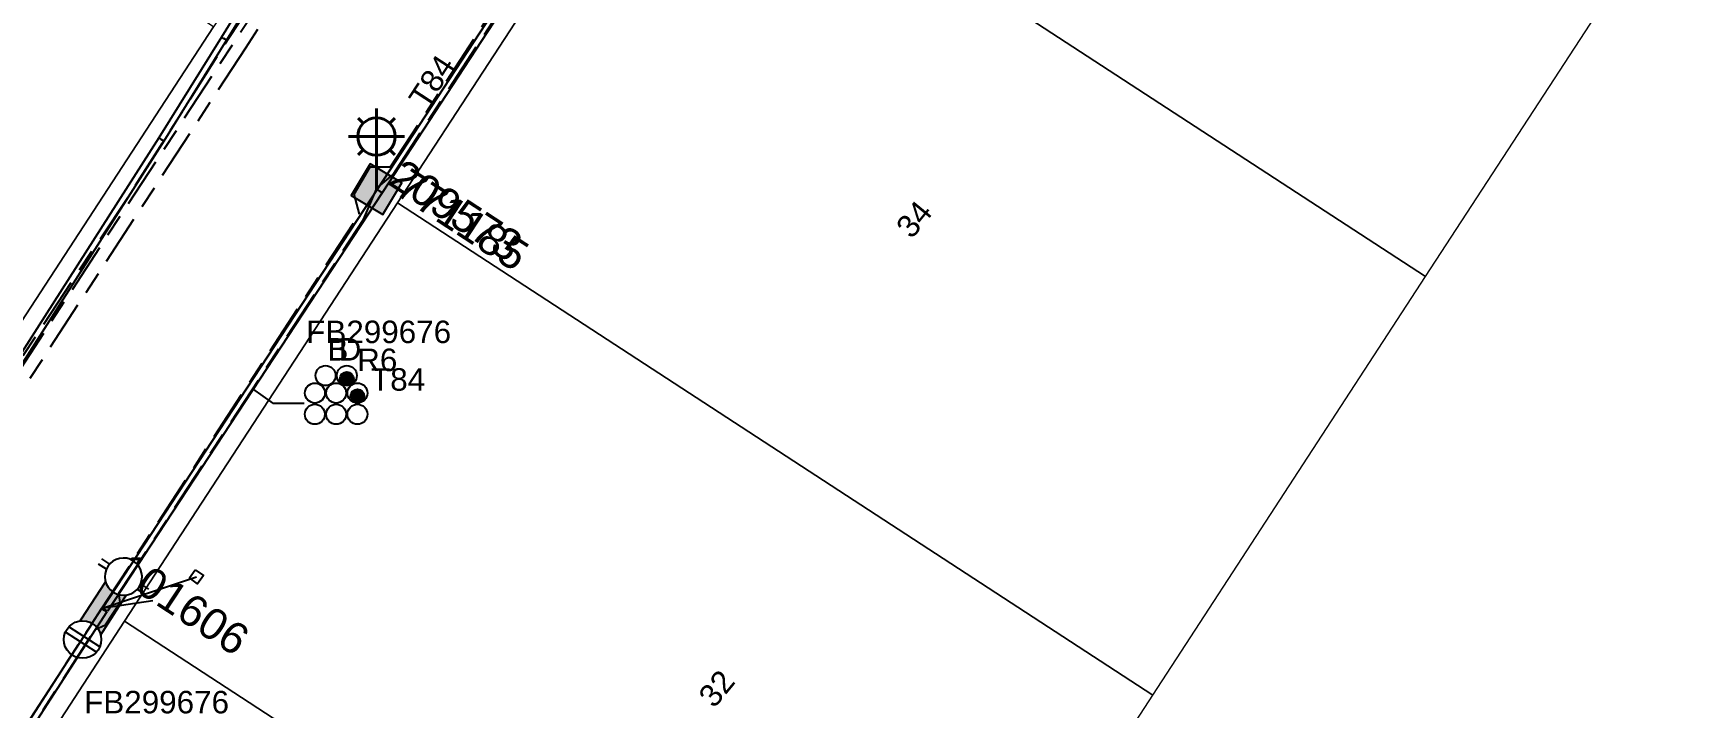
# Model space of a CAD drawing. Header units: metres. Extents: x 0 to 294317, y 0 to 6233398.
# Drawn here: x 293520.2 to 293652.2, y 6231379.5 to 6231433.5 of the extents above; entities that cross this region are included whole.
import ezdxf
from ezdxf.enums import TextEntityAlignment as Align

# ---------------------------------------------------------------- set-up
doc = ezdxf.new("R2010")
doc.units = ezdxf.units.M
doc.linetypes.add('Cable Exist UG', pattern=[8.2, 4, -1.2, 1.8, -1.2])
doc.layers.get('0').update_dxf_attribs({"color": 6})
for name, color, linetype in [('_User Miscellaneous2', 7, 'Continuous'), ('Duct_SP_EXT', 7, 'Continuous'), ('Equip_LV_EXT', 7, 'Continuous'), ('Equip_SP_SL_EXT', 7, 'Continuous'), ('Mains_HV_EXT', 7, 'Continuous'), ('Mains_LV_EXT', 7, 'Continuous'), ('Mains_SL_EXT', 7, 'Continuous'), ('Services_SP_EXT', 7, 'Continuous'), ('SupportsUG_SP_LV_EXT', 7, 'Continuous'), ('SupportsUG_SP_LV_SL_EXT', 7, 'Continuous'), ('Trench_SP_EXT', 7, 'Continuous')]:
    doc.layers.add(name, color=color, linetype=linetype)
for name, color, linetype, lineweight in [('Cadastre Buildings_SP_EXT', 9, 'Continuous', 5), ('Cadastre Land Parcels_SP_EXT', 9, 'Continuous', 5), ('Cadastre Roads_SP_EXT', 9, 'Continuous', 5)]:
    doc.layers.add(name, color=color, linetype=linetype, lineweight=lineweight)
doc.styles.add('COLUMN_LABEL', font='arial.ttf')
doc.styles.add('iecARIAL', font='arial.ttf', dxfattribs={"height": 2})
doc.styles.add('POLE_LABEL', font='arial.ttf')
doc.styles.get("Standard").update_dxf_attribs({"font": 'arial.ttf'})

# ---------------------------------------------------------------- blocks, each defined once
blk = doc.blocks.new('COLUMN_EXT')
blk.add_hatch(color=256).paths.add_polyline_path([(-1.49, 1.48), (-1.49, -1.49), (1.48, -1.49), (1.48, 1.48)])
blk.add_lwpolyline([(-1.49, -1.49), (1.48, -1.49), (1.48, 1.48), (-1.49, 1.48)], close=True)
for tag, height, style, flags, p in [('ASSET_NUM', 2.5, 'COLUMN_LABEL', 8, (2, 2)), ('STRUCTURE_PLANT_NUMBER', 0.2, 'POLE_LABEL', 9, (1.81, 0.03)), ('STREET_CODE', 0.2, 'COLUMN_LABEL', 9, (1.81, -0.2))]:
    blk.add_attdef(tag, text='', height=height, dxfattribs=dict(style=style, flags=flags)).set_placement(p, align=Align.MIDDLE_LEFT)
at = {"flags": 9}
for tag, p in [('COLUMN_TYPE', (1.81, -0.4)), ('OWNED_BY', (1.81, -0.6)), ('STATE', (1.81, -0.8)), ('USAGE', (1.81, -1)), ('LEGEND', (1.81, -1.2)), ('LOCATION', (1.81, -1.4)), ('STREETNAME', (1.81, -1.6)), ('SUBURB', (1.81, -1.8)), ('NOTES', (1.81, -2))]:
    blk.add_attdef(tag, text='', height=0.2, dxfattribs=at).set_placement(p, align=Align.MIDDLE_LEFT)
at = {"flags": 1}
blk.add_attdef('Z', (1.81, -2.35), '', height=0.2, dxfattribs=at)
blk = doc.blocks.new('PILLAR_EXT')
blk.add_hatch(color=256).paths.add_polyline_path([(-2.475, 0.99), (-2.475, -0.99), (2.475, -0.99), (2.475, 0.99)])
blk.add_lwpolyline([(-2.475, -0.99), (2.475, -0.99), (2.475, 0.99), (-2.475, 0.99)], close=True)
at = {"style": 'iecARIAL', "flags": 8}
blk.add_attdef('ASSET_NUM', (1.5, 3.5), '', height=2.5, dxfattribs=at)
for tag, p, flags in [('OWNED_BY', (0, -0.2), 9), ('STATE', (0, -0.4), 9), ('SUPPORT_TYPE', (0, -0.6), 9), ('USAGE', (0, -0.8), 9), ('LEGEND', (0, -1), 9), ('LOCATION', (0, -1.2), 9), ('NOTES', (0, -1.4), 9), ('STREETNAME', (0, -1.8), 9), ('SUBURB', (0, -2), 1), ('PARENT', (0, -1.6), 9)]:
    blk.add_attdef(tag, p, '', height=0.2, dxfattribs=dict(flags=flags))
blk = doc.blocks.new('DUCT_EXT')
blk.add_circle((0, 0.8), 0.8)
at = {"flags": 1}
blk.add_attdef('Z', (0, 0), '', height=0.2, dxfattribs=at)
at = {"flags": 9}
for tag, p in [('DUCT_CODE', (0, 0)), ('XSECT_TYPE', (0, -0.2)), ('STATE', (0, -0.6)), ('FB_REFERENCE', (0, -0.4)), ('NOTES', (0, -0.8))]:
    blk.add_attdef(tag, text='', height=0.2, dxfattribs=at).set_placement(p, align=Align.MIDDLE_LEFT)
blk = doc.blocks.new('SL_LANTERN_EXT')
at = {"lineweight": 40}
for p, q in [((-1.46, 5.68), (-1.06, 5.28)), ((0, 1.97), (0, 6.47)), ((1.46, 5.68), (1.06, 5.28)), ((-2.25, 4.22), (2.25, 4.22)), ((-1.46, 2.76), (-1.06, 3.16)), ((0, 0), (0, 2.72)), ((1.46, 2.76), (1.06, 3.16))]:
    blk.add_line(p, q, dxfattribs=at)
blk.add_circle((0, 4.22), 1.5, dxfattribs=at)
at = {"style": 'iecARIAL', "flags": 8}
blk.add_attdef('ASSET_NUM', (1.5, 1.5), '', height=2.5, dxfattribs=at)
for tag, p, height, flags in [('CONSTRUCTED_VOLTAGE', (0.98, -0.65), 0.2, 9), ('CONTROL_TYPE', (0.98, -0.85), 0.2, 9), ('LANTERN_PURPOSE', (0.98, -1.05), 0.2, 9), ('LANTERN_TYPE', (0.98, -1.25), 0.2, 9), ('NO_PHASES', (0.98, -1.45), 0.2, 9), ('LNUMBER', (2.18, -3.25), 2.5, 8), ('OPERATING_VOLTAGE', (0.98, -1.65), 0.2, 9), ('ORIENTATION', (0.98, -1.85), 0.2, 9), ('OWNED_BY', (0.98, -2.05), 0.2, 9), ('STATE', (0.98, -2.25), 0.2, 9), ('USAGE', (0.98, -2.45), 0.2, 9), ('CEXIST', (0.98, -2.65), 0.2, 9), ('CNEW', (0.98, -2.85), 0.2, 9), ('CNUMBER', (0.98, -3.05), 0.2, 9), ('CREMOVE', (0.98, -3.25), 0.2, 9), ('CREPLACE', (0.98, -3.45), 0.2, 9), ('LKINGHEIGHT', (0.98, -3.65), 0.2, 9), ('LBRACKET', (0.98, -3.85), 0.2, 9), ('LBRACKETVOCAB', (0.98, -4.05), 0.2, 9), ('LCATEGORY', (0.98, -4.25), 0.2, 9), ('LCHARGE1', (0.98, -4.45), 0.2, 9), ('LCHARGE1PERCENT', (0.98, -4.65), 0.2, 9), ('LCHARGE2', (0.98, -4.85), 0.2, 9), ('LCHARGE2PERCENT', (0.98, -5.05), 0.2, 9), ('LCHARGE3', (0.98, -5.25), 0.2, 9), ('LCHARGE3PERCENT', (0.98, -5.45), 0.2, 9), ('LEXIST', (0.98, -5.65), 0.2, 9), ('LLAMP', (0.98, -5.85), 0.2, 9), ('LLAMPVOCAB', (0.98, -6.05), 0.2, 9), ('LMAST', (0.98, -6.25), 0.2, 9), ('LMASTVOCAB', (0.98, -6.45), 0.2, 9), ('LNEW', (0.98, -6.65), 0.2, 9), ('LANTNUMBER', (0.98, -6.85), 0.2, 9), ('LOUTREACH', (0.98, -7.25), 0.2, 9), ('LOUTREACHVOCAB', (0.98, -7.45), 0.2, 9), ('LRATECODE', (0.98, -7.65), 0.2, 9), ('LREMOVE', (0.98, -7.85), 0.2, 9), ('LREPLACE', (0.98, -8.05), 0.2, 9), ('STREETNAME', (0.98, -9.25), 0.2, 9), ('LTYPE', (0.98, -8.25), 0.2, 9), ('LTYPEVOCAB', (0.98, -8.45), 0.2, 9), ('LEGEND', (0.98, -8.65), 0.2, 9), ('LOCATION', (0.98, -8.85), 0.2, 9), ('NOTES', (0.98, -9.05), 0.2, 9), ('SUBURB', (0.98, -9.45), 0.2, 1)]:
    blk.add_attdef(tag, p, '', height=height, dxfattribs=dict(flags=flags))
blk = doc.blocks.new('CCP_EXT')
at = {"flags": 9}
for tag, p in [('LEGEND', (0, -1.4)), ('STATE', (0, -1.8)), ('LIFE_SUPPORT', (0, -1.6)), ('NOTES', (0, -2))]:
    blk.add_attdef(tag, text='', height=0.2, dxfattribs=at).set_placement(p, align=Align.MIDDLE_LEFT)
blk.add_wipeout([(0, 0.57), (0.57, 0), (0, -0.57), (-0.57, 0)])
blk.add_lwpolyline([(-0.57, 0), (0, 0.57), (0.57, 0), (0, -0.57), (-0.57, 0)])
at = {"flags": 1}
blk.add_attdef('Z', (0, 0), '', height=0.2, dxfattribs=at)
at = {"flags": 9}
for tag, p in [('CCP_TYPE', (0, 0)), ('CONSTRUCTED_VOLTAGE', (0, -0.2)), ('OPERATING_VOLTAGE', (0, -0.6)), ('ORIENTATION', (0, -0.8)), ('OWNED_BY', (0, -1)), ('NO_PHASES', (0, -0.4)), ('USAGE', (0, -1.2))]:
    blk.add_attdef(tag, text='', height=0.2, dxfattribs=at).set_placement(p, align=Align.MIDDLE_LEFT)
blk = doc.blocks.new('LV_UG_LINKS_CLOSED_EXT')
blk.add_wipeout([(-1.06, 1.06), (-1.18, 0.92), (-1.29, 0.76), (-1.37, 0.59), (-1.43, 0.42), (-1.48, 0.23), (-1.49, 0.05), (-1.49, -0.14), (-1.46, -0.33), (-1.41, -0.51), (-1.33, -0.68), (-1.24, -0.84), (-1.12, -0.99), (-0.99, -1.12), (-0.84, -1.24), (-0.68, -1.33), (-0.51, -1.41), (-0.33, -1.46), (-0.14, -1.49), (0.05, -1.49), (0.23, -1.48), (0.42, -1.43), (0.59, -1.37), (0.76, -1.29), (0.92, -1.18), (1.06, -1.06), (1.18, -0.92), (1.29, -0.76), (1.37, -0.59), (1.43, -0.42), (1.48, -0.23), (1.49, -0.05), (1.49, 0.14), (1.46, 0.33), (1.41, 0.51), (1.33, 0.68), (1.24, 0.84), (1.12, 0.99), (0.99, 1.12), (0.84, 1.24), (0.68, 1.33), (0.51, 1.41), (0.33, 1.46), (0.14, 1.49), (-0.05, 1.49), (-0.23, 1.48), (-0.42, 1.43), (-0.59, 1.37), (-0.76, 1.29), (-0.92, 1.18)])
for p, q in [((-0.25, -1.48), (-0.25, 1.48)), ((0.25, -1.48), (0.25, 1.48))]:
    blk.add_line(p, q)
blk.add_circle((0, 0), 1.5)
at = {"flags": 9}
for tag, p in [('ACTUAL_STATUS', (0, 0)), ('CONSTRUCTED_VOLTAGE', (0, -0.2)), ('OPERATING_VOLTAGE', (0, -0.6)), ('ORIENTATION', (0, -0.8)), ('STATE', (0, -1)), ('SWITCH_TYPE', (0, -1.2)), ('NO_PHASES', (0, -0.4)), ('USAGE', (0, -1.4)), ('NOTES', (0, -1.6))]:
    blk.add_attdef(tag, text='', height=0.2, dxfattribs=at).set_placement(p, align=Align.MIDDLE_LEFT)
at = {"flags": 1}
blk.add_attdef('Z', (0, 0), '', height=0.2, dxfattribs=at)
blk = doc.blocks.new('LV_UG_LINKS_OPEN_EXT')
for p, q in [((-0.25, 1.47), (-0.25, 2.22)), ((0.25, 1.47), (0.25, 2.22)), ((-0.25, -1.47), (-0.25, -2.22)), ((0.25, -1.47), (0.25, -2.22))]:
    blk.add_line(p, q)
at = {"flags": 9}
for tag, p in [('ACTUAL_STATUS', (0, 0)), ('CONSTRUCTED_VOLTAGE', (0, -0.2)), ('OPERATING_VOLTAGE', (0, -0.6)), ('ORIENTATION', (0, -0.8)), ('STATE', (0, -1)), ('SWITCH_TYPE', (0, -1.2)), ('NO_PHASES', (0, -0.4)), ('USAGE', (0, -1.4)), ('NOTES', (0, -1.6))]:
    blk.add_attdef(tag, text='', height=0.2, dxfattribs=at).set_placement(p, align=Align.MIDDLE_LEFT)
at = {"flags": 1}
blk.add_attdef('Z', (0, 0), '', height=0.2, dxfattribs=at)
blk.add_wipeout([(-0.25, 1.47), (-0.43, 1.43), (-0.61, 1.36), (-0.77, 1.28), (-0.93, 1.17), (-1.07, 1.05), (-1.19, 0.9), (-1.29, 0.75), (-1.38, 0.58), (-1.44, 0.4), (-1.48, 0.22), (-1.49, 0.03), (-1.49, -0.16), (-1.45, -0.34), (-1.4, -0.52), (-1.32, -0.69), (-1.23, -0.85), (-1.11, -1), (-0.98, -1.13), (-0.83, -1.24), (-0.66, -1.34), (-0.49, -1.41), (-0.31, -1.46), (-0.13, -1.49), (0.06, -1.49), (0.25, -1.47), (0.43, -1.43), (0.61, -1.36), (0.77, -1.28), (0.93, -1.17), (1.07, -1.05), (1.19, -0.9), (1.29, -0.75), (1.38, -0.58), (1.44, -0.4), (1.48, -0.22), (1.49, -0.03), (1.49, 0.16), (1.45, 0.34), (1.4, 0.52), (1.32, 0.69), (1.23, 0.85), (1.11, 1), (0.98, 1.13), (0.83, 1.24), (0.66, 1.34), (0.49, 1.41), (0.31, 1.46), (0.13, 1.49), (-0.06, 1.49)])
blk.add_lwpolyline([(0, -1.49, 1), (0, 1.49, 1)], format="xyb", close=True)
blk = doc.blocks.new('CABLE_LARGE_EXT')
h = blk.add_hatch(color=256)
edge = h.paths.add_edge_path()
edge.add_arc((0, 0.55), 0.55, 0, 360)
blk.add_circle((0, 0.55), 0.55)
at = {"flags": 1}
blk.add_attdef('Z', (0, 0), '', height=0.2, dxfattribs=at)
at = {"flags": 9}
for tag, p in [('COND_CODE', (0, 0)), ('STATE', (0, -0.4)), ('XSECT_SIZE', (0, -0.6)), ('FB_REFERENCE', (0, -0.2)), ('NOTES', (0, -0.8))]:
    blk.add_attdef(tag, text='', height=0.2, dxfattribs=at).set_placement(p, align=Align.MIDDLE_LEFT)

msp = doc.modelspace()

# ---------------------------------------------------------------- linework, layer by layer
at = {"layer": 'Cadastre Buildings_SP_EXT', "linetype": 'Continuous'}
for points in [[(293653.55, 6231447.54), (293593.1, 6231486.94), (293571.27, 6231453.41), (293631.71, 6231414.01), (293653.55, 6231447.54)], [(293588.28, 6231346.77), (293527.56, 6231386.41), (293505.7, 6231352.85), (293566.93, 6231312.87), (293588.28, 6231346.77)]]:
    msp.add_lwpolyline(points, close=True, dxfattribs=at)
at = {"layer": 'Cadastre Land Parcels_SP_EXT', "linetype": 'Continuous'}
for points in [[(293396.36, 6231472.87), (293511.2, 6231397.99), (293534.69, 6231434), (293419.86, 6231508.88), (293413.85, 6231499.67), (293396.36, 6231472.87)], [(293549.42, 6231419.91), (293609.88, 6231380.48), (293631.71, 6231414.01), (293571.27, 6231453.41), (293549.42, 6231419.91)], [(293527.56, 6231386.41), (293588.28, 6231346.77), (293598.68, 6231363.27), (293609.88, 6231380.48), (293549.42, 6231419.91), (293527.56, 6231386.41)]]:
    msp.add_lwpolyline(points, close=True, dxfattribs=at)
at = {"layer": 'Duct_SP_EXT'}
for p, q in [((293552.57, 6231460.93), (293535.31, 6231433.19)), ((293552.98, 6231460.68), (293535.72, 6231432.94)), ((293569.64, 6231454.48), (293547.78, 6231420.98)), ((293570.04, 6231454.21), (293548.18, 6231420.71)), ((293535.31, 6231433.19), (293530.29, 6231425.11)), ((293535.72, 6231432.94), (293530.69, 6231424.86)), ((293535.31, 6231433.19), (293535.51, 6231433.06)), ((293535.72, 6231432.94), (293535.51, 6231433.06)), ((293530.29, 6231425.11), (293513.61, 6231398.98)), ((293530.69, 6231424.86), (293514.01, 6231398.72)), ((293530.29, 6231425.11), (293530.29, 6231425.11)), ((293530.29, 6231425.11), (293530.49, 6231424.99)), ((293530.29, 6231425.11), (293530.49, 6231424.99)), ((293530.69, 6231424.86), (293530.49, 6231424.99)), ((293530.69, 6231424.86), (293530.49, 6231424.99)), ((293530.69, 6231424.86), (293530.69, 6231424.86)), ((293547.78, 6231420.98), (293547.98, 6231420.85)), ((293547.78, 6231420.98), (293547.98, 6231420.85)), ((293548.18, 6231420.71), (293547.98, 6231420.85)), ((293548.18, 6231420.71), (293547.98, 6231420.85))]:
    msp.add_line(p, q, dxfattribs=at)
msp.add_lwpolyline([(293541.95, 6231403.84), (293539.49, 6231403.85), (293537.82, 6231405.02)], dxfattribs=at)
at = {"layer": 'Mains_LV_EXT', "linetype": 'Cable Exist UG'}
msp.add_lwpolyline([(293514.41, 6231399.26), (293556.83, 6231464.12)], dxfattribs=at)
at = {"layer": 'Mains_SL_EXT', "linetype": 'Cable Exist UG'}
for points in [[(293547.73, 6231421.07), (293549.05, 6231422.18), (293568.95, 6231452.71), (293569.66, 6231453.15), (293570.92, 6231454.93), (293570.88, 6231455.67), (293587.96, 6231481.89), (293589.77, 6231484.46), (293591.24, 6231486.65), (293591.51, 6231488.07)], [(293512.26, 6231396.2), (293512.55, 6231398.06), (293515.58, 6231402.77), (293516.58, 6231403.35), (293528.44, 6231421.33), (293528.44, 6231421.33), (293535.96, 6231433.17), (293554.57, 6231461.64), (293554.6, 6231462.33), (293555.88, 6231464.34), (293557.97, 6231467.74), (293559.85, 6231468.91)]]:
    msp.add_lwpolyline(points, dxfattribs=at)
at = {"layer": 'Trench_SP_EXT', "linetype": 'Cable Exist UG'}
msp.add_lwpolyline([(293525.87, 6231387.49), (293530.32, 6231388.13)], dxfattribs=at)

# ---------------------------------------------------------------- block references
at = {"layer": 'Duct_SP_EXT'}
for name, p in [('DUCT_EXT', (293543.65, 6231405.28)), ('DUCT_EXT', (293545.35, 6231405.28)), ('CABLE_LARGE_EXT', (293545.35, 6231405.28)), ('DUCT_EXT', (293542.8, 6231403.88)), ('DUCT_EXT', (293544.5, 6231403.88)), ('DUCT_EXT', (293546.2, 6231403.88)), ('CABLE_LARGE_EXT', (293546.2, 6231403.88)), ('DUCT_EXT', (293542.79, 6231402.18)), ('DUCT_EXT', (293544.5, 6231402.18)), ('DUCT_EXT', (293546.2, 6231402.18))]:
    msp.add_blockref(name, p, dxfattribs=at)
at = {"layer": 'Equip_SP_SL_EXT'}
ref = msp.add_blockref('SL_LANTERN_EXT', (293547.73, 6231421), dxfattribs=at)
ref.add_attrib('ASSET_NUM', '209573', dxfattribs={"layer": '0', "height": 2.5, "rotation": 326.8159, "style": 'iecARIAL'}).set_placement((293549.23, 6231422.5), align=Align.MIDDLE_LEFT)
at = {"layer": 'SupportsUG_SP_LV_EXT'}
ref = msp.add_blockref('PILLAR_EXT', (293525.87, 6231387.49), dxfattribs=dict(at, rotation=57.0250392147882))
ref.add_attrib('ASSET_NUM', '101606', dxfattribs={"layer": '0', "height": 2.5, "rotation": 326.6488, "style": 'iecARIAL'}).set_placement((293527.37, 6231390.99), align=Align.MIDDLE_LEFT)
at = {"layer": 'SupportsUG_SP_LV_SL_EXT'}
ref = msp.add_blockref('COLUMN_EXT', (293547.73, 6231421), dxfattribs=dict(at, rotation=239.1727848888118))
ref.add_attrib('ASSET_NUM', '771185', dxfattribs={"layer": '0', "height": 2.5, "rotation": 326.8159, "style": 'COLUMN_LABEL'}).set_placement((293549.73, 6231421.75), align=Align.MIDDLE_LEFT)

# ---------------------------------------------------------------- texts
at = {"layer": '_User Miscellaneous2'}
for s, p in [('FB299676', (293542.1, 6231408.68)), ('B', (293543.8, 6231407.28)), ('D', (293544.7, 6231407.28)), ('R6', (293546.18, 6231406.44)), ('T84', (293547.29, 6231404.87)), ('FB299676', (293524.32, 6231379.03))]:
    msp.add_text(s, height=1.8, dxfattribs=at).set_placement(p)
at = {"layer": 'Cadastre Land Parcels_SP_EXT'}
for s, rotation, p in [('34', 50.602, (293590.57, 6231416.95)), ('32', 50.5965, (293574.76, 6231379.37))]:
    msp.add_text(s, height=1.8, rotation=rotation, dxfattribs=at).set_placement(p)
at = {"layer": 'Mains_LV_EXT'}
msp.add_text('T84', height=1.8, rotation=56.8381, dxfattribs=at).set_placement((293551.72, 6231427.33))

# ---------------------------------------------------------------- next in the draw order: block references
at = {"layer": 'Services_SP_EXT', "rotation": 279.0250390638384}
msp.add_blockref('CCP_EXT', (293533.31, 6231389.97), dxfattribs=at)

# ---------------------------------------------------------------- next in the draw order: linework, layer by layer
at = {"layer": 'Cadastre Roads_SP_EXT', "linetype": 'Continuous'}
msp.add_lwpolyline([(293489.29, 6231364.36), (293505.7, 6231352.85), (293527.56, 6231386.41), (293549.42, 6231419.91), (293571.27, 6231453.41), (293593.1, 6231486.94), (293593.5, 6231487.56), (293606.85, 6231503.84), (293623.4, 6231516.84), (293589.9, 6231541.64), (293591.69, 6231529.8), (293584.57, 6231510.53), (293558.19, 6231470.02), (293534.69, 6231434), (293511.2, 6231397.99), (293489.29, 6231364.36)], close=True, dxfattribs=at)

# ---------------------------------------------------------------- next in the draw order: block references
at = {"layer": 'Equip_LV_EXT', "rotation": 57.02503872851349}
msp.add_blockref('LV_UG_LINKS_CLOSED_EXT', (293524.2, 6231384.94), dxfattribs=at)

# ---------------------------------------------------------------- next in the draw order: block references
msp.add_blockref('LV_UG_LINKS_OPEN_EXT', (293527.47, 6231389.98), dxfattribs=at)

# ---------------------------------------------------------------- next in the draw order: linework, layer by layer
at = {"layer": 'Duct_SP_EXT'}
for p, q in [((293547.78, 6231420.98), (293525.79, 6231387.46)), ((293548.18, 6231420.71), (293526.19, 6231387.2)), ((293525.72, 6231387.42), (293506.68, 6231357.87)), ((293526.13, 6231387.16), (293507.09, 6231357.61)), ((293525.72, 6231387.42), (293525.92, 6231387.29)), ((293525.79, 6231387.46), (293525.99, 6231387.33)), ((293526.13, 6231387.16), (293525.92, 6231387.29)), ((293526.19, 6231387.2), (293525.99, 6231387.33))]:
    msp.add_line(p, q, dxfattribs=at)
at = {"layer": 'Mains_HV_EXT', "linetype": 'Cable Exist UG'}
msp.add_lwpolyline([(293556.09, 6231461.29), (293537.24, 6231432.31), (293492.19, 6231363.26), (293503.28, 6231355.4), (293504.7, 6231357.27), (293509.51, 6231354.54), (293510.98, 6231353.42)], dxfattribs=at)
at = {"layer": 'Mains_LV_EXT', "linetype": 'Cable Exist UG'}
for points in [[(293525.76, 6231387.48), (293546.37, 6231419.01), (293545.95, 6231420.61), (293547.21, 6231422.8), (293548.85, 6231422.79), (293569.54, 6231454.51)], [(293506.68, 6231357.97), (293525.76, 6231387.48)]]:
    msp.add_lwpolyline(points, dxfattribs=at)
at = {"layer": 'Mains_SL_EXT', "linetype": 'Cable Exist UG'}
msp.add_lwpolyline([(293512.37, 6231348.97), (293506, 6231355.19), (293508.04, 6231358.33), (293509.29, 6231361.17), (293525.21, 6231385.75), (293526.04, 6231386.13), (293527.22, 6231387.91), (293527.1, 6231388.65), (293546.69, 6231418.57), (293547.73, 6231421)], dxfattribs=at)
at = {"layer": 'Services_SP_EXT'}
msp.add_lwpolyline([(293525.87, 6231387.49), (293533.31, 6231389.97)], dxfattribs=at)

doc.saveas('drawing.dxf')
